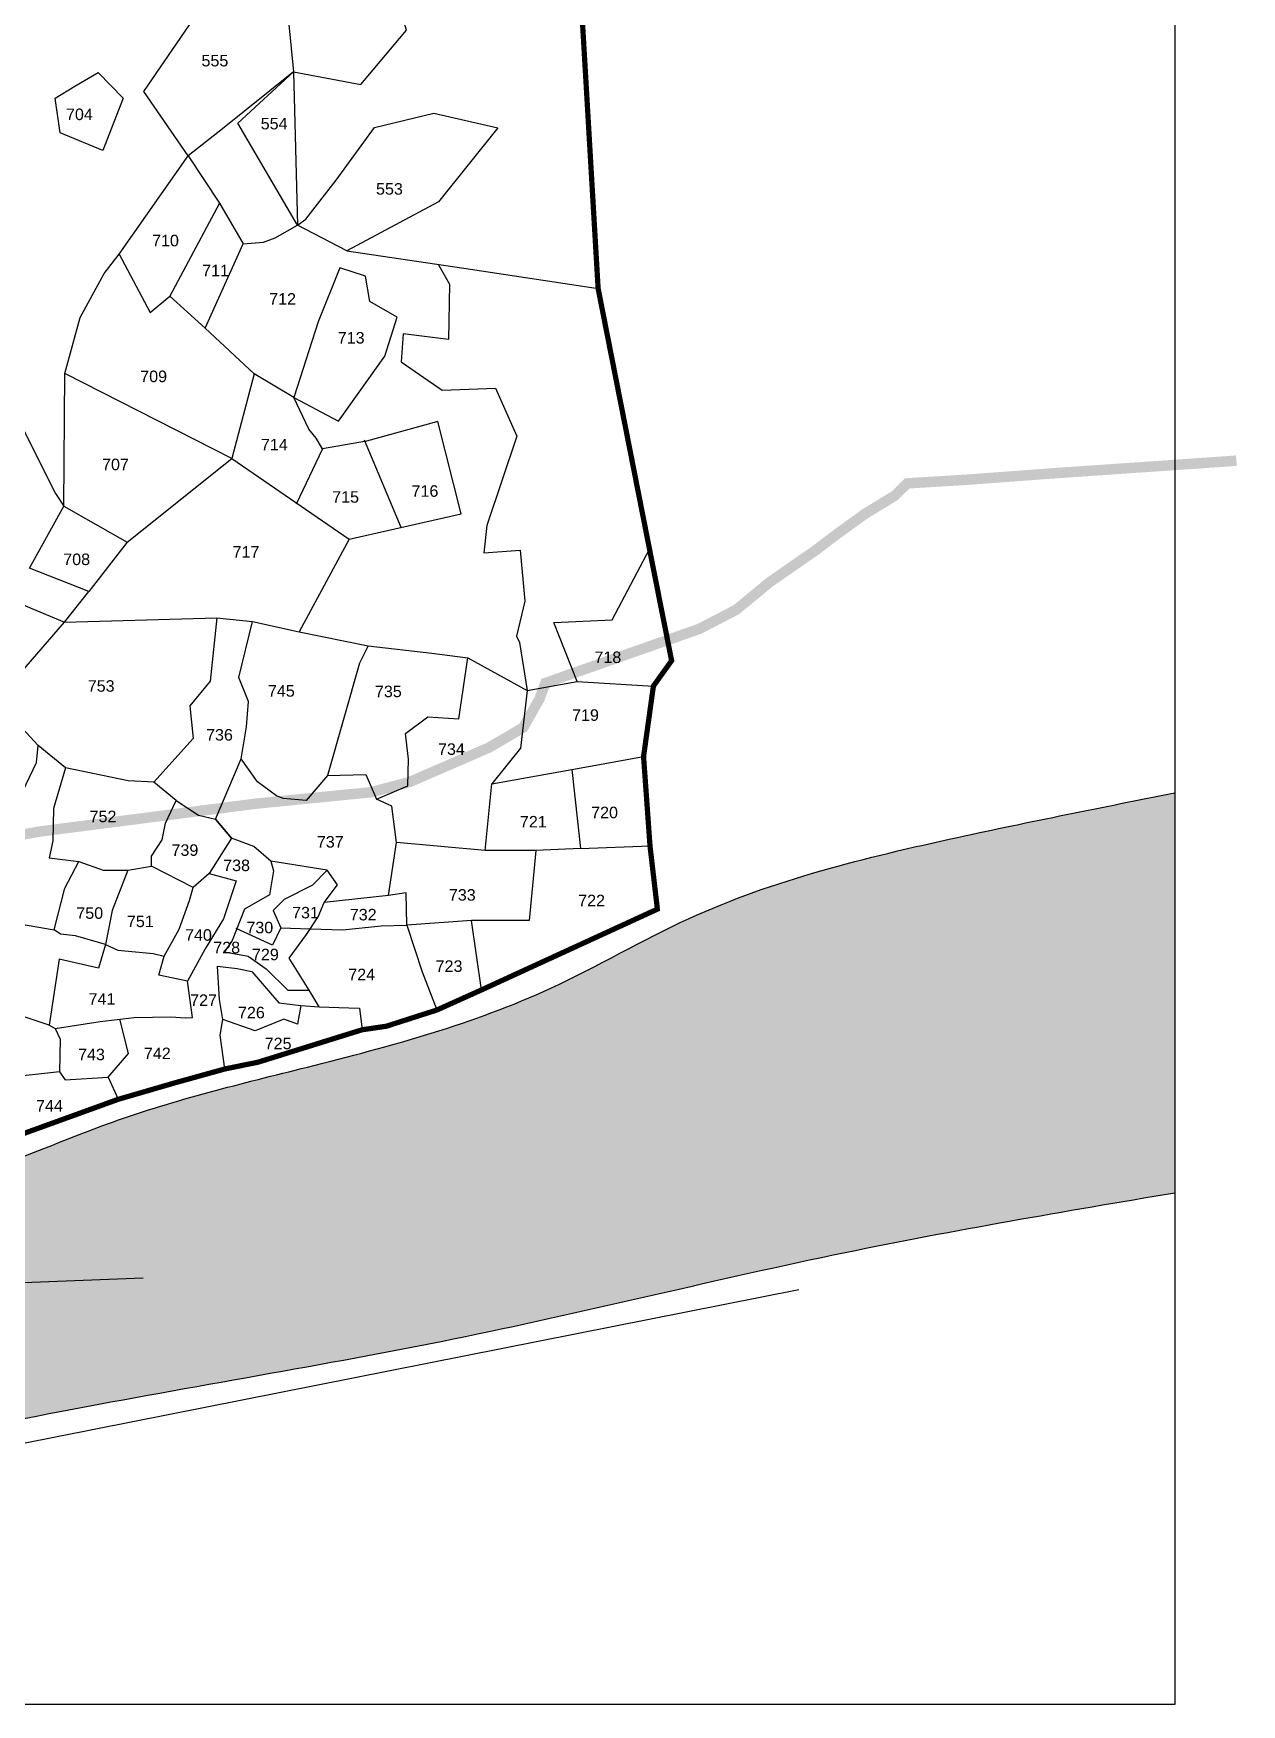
# Model space of a CAD drawing. Header units: millimetres. Extents: x 380985 to 388846, y 1838250 to 1848297.
# Drawn here: x 386539 to 388846, y 1838250 to 1841441 of the extents above; entities that cross this region are included whole.
import ezdxf
from ezdxf.enums import TextEntityAlignment as Align

# ---------------------------------------------------------------- set-up
doc = ezdxf.new("R2010")
doc.units = ezdxf.units.MM
for name, color, linetype in [('BND', 6, 'Continuous'), ('DIMENSION', 1, 'Continuous'), ('Plot', 2, 'Continuous'), ('ROADS', 50, 'Continuous')]:
    doc.layers.add(name, color=color, linetype=linetype)
doc.styles.get("Standard").update_dxf_attribs({"font": 'arial.ttf'})
doc.dimstyles.get("Standard").update_dxf_attribs({"dimtxt": 0.18, "dimasz": 0.18, "dimexe": 0.18, "dimexo": 0.0625, "dimgap": 0.09, "dimtad": 0, "dimtih": 1, "dimtoh": 1, "dimdec": 4, "dimzin": 0, "dimdsep": 46, "dimtxsty": 'Standard', "dimcen": 0.09, "dimadec": 0, "dimazin": 0, "dimtfac": 1, "dimtdec": 4, "dimtofl": 0, "dimtmove": 0, "dimatfit": 3, "dimfxl": 1, "dimtolj": 1, "dimtzin": 0, "dimarcsym": 0})

# ---------------------------------------------------------------- blocks, each defined once
blk = doc.blocks.new('CHITT')
at = {"layer": 'BND', "lineweight": 30, "const_width": 10}
blk.add_lwpolyline([(2541.5, -1683), (2575.4, -2259.5), (2673.6, -2757.7), (2715.8, -2970.3), (2681, -3018.8), (2662.2, -3153.4), (2674.5, -3324), (2688.6, -3444.7), (2353, -3598.8), (2267.7, -3637.2), (2170.8, -3668.3), (2125.1, -3674.9), (1926, -3736.9), (1862.8, -3749.8), (1767.7, -3776.2), (1658.9, -3807.8), (1421.6, -3893.7)], dxfattribs=at)
at = {"layer": 'DIMENSION'}
blk.add_lwpolyline([(-4041.2, -1211.8), (-3028.4, -2934.7), (-1031.3, -4361), (1188.6, -4521.3), (2958.6, -4170.8)], dxfattribs=at)
at = {"layer": 'Plot', "color": 0}
for points in [[(1660.5, -2194.4), (1792.8, -2006.6), (1707.8, -1883.5), (1889.2, -1618), (1979.4, -1703.4), (1993.6, -1846.3), (2122.2, -1870.4), (2209.7, -1766.2), (2172.1, -1643.6), (2047, -1458.7), (2013.9, -1638.4), (1900.4, -1575.7), (1702.3, -1365.1), (1788.3, -1278.2), (1575.1, -1036.8), (1286.6, -1085.9), (1274.1, -1168.9), (1305.8, -1186.8), (1346.2, -1194.8), (1548, -1289.3), (1652.9, -1324.2), (1679.2, -1354.5), (1702.3, -1365.1)], [(1538.3, -1896.1), (1575.8, -1873.3), (1620.7, -1847.3), (1668.3, -1896.1), (1629.6, -1996.4), (1548.4, -1962.7), (1538.3, -1896.1)], [(1824.7, -2335.6), (1897.6, -2174.4), (1936.2, -2171.3), (1958.4, -2162.7), (2001.1, -2138.6), (1887.4, -1944.2), (1993.6, -1846.3), (1857.9, -1954.7), (1792.8, -2006.6), (1852.2, -2096.7), (1897.6, -2174.4)], [(1993.6, -1846.3), (2001.1, -2138.6), (2017.4, -2127.6), (2074.9, -2052.7), (2148.2, -1952.5), (2261.6, -1925), (2383.9, -1952.9), (2270.8, -2094.5), (2095.3, -2188.1), (2001.1, -2138.6)], [(1852.2, -2096.7), (1757.6, -2274.2)], [(1369.7, -2314.6), (1538.9, -2651), (1555.4, -2675.5), (1675.9, -2743.8), (1876.1, -2584), (2099.8, -2738.5), (2313.7, -2689.7), (2269.1, -2513.4), (2133.4, -2551.2), (2049, -2566), (2036.8, -2545.2), (2022.9, -2528), (1994.2, -2467.8), (2079.8, -2513.2), (2168, -2389.1), (2191.8, -2314.6), (2139.7, -2284.5), (2131.2, -2236), (2082, -2220.2), (2041, -2323.1), (1994.2, -2467.8), (1918.5, -2422.7), (1876.1, -2584), (1556.9, -2422.3), (1586.1, -2315.2), (1632, -2231.2), (1660.5, -2194.4), (1720.2, -2305.8), (1757.6, -2274.2), (1824.7, -2335.6), (1918.5, -2422.7)], [(2095.3, -2188.1), (2331.9, -2222.7), (2575.4, -2259.5)], [(2270.9, -2214.4), (2291.8, -2251.2), (2289.7, -2357.1), (2203.3, -2346.3), (2199.2, -2399.7), (2277.4, -2454), (2379.4, -2450.1), (2419.9, -2541.9), (2363, -2712.5), (2357.2, -2764.7), (2426.6, -2759.6), (2435.3, -2857), (2419.7, -2923.5), (2425.3, -2935.8), (2439.8, -3027.5)], [(1555.4, -2675.5), (1556.9, -2422.3)], [(2199.4, -2716.2), (2129.4, -2549.5)], [(2049, -2566), (1998.7, -2671.2)], [(1426.6, -2842.7), (1556.1, -2897.1), (1602.9, -2838.4), (1489.8, -2793.7), (1555.4, -2675.5)], [(1675.9, -2743.8), (1602.9, -2838.4)], [(2099.8, -2738.5), (2004.2, -2915.4)], [(2535.6, -3009.8), (2491, -2897.5), (2602.4, -2892.2), (2673.6, -2757.7)], [(1452.6, -3065.6), (1470.8, -2995.6), (1556.1, -2897.1)], [(1847.2, -2888.6), (1834.4, -3009.2), (1795.9, -3056.7), (1801.8, -3118.7), (1726.8, -3202.3), (1677.8, -3199.5), (1558.1, -3174.8), (1505.9, -3132.3)], [(1556.1, -2897.1), (1847.2, -2888.6), (1915.4, -2895.7), (2004.2, -2915.4), (2136.1, -2942.1), (2258, -2956.1), (2326.6, -2964.9), (2439.8, -3027.5), (2535.6, -3009.8), (2681, -3018.8)], [(1769.7, -3237), (1812.3, -3265.2), (1844.5, -3272.7), (1893.5, -3157.5), (1903.8, -3096.6), (1908, -3048.3), (1889.3, -3002.3), (1915.4, -2895.7)], [(2136.1, -2942.1), (2119.8, -2974.8), (2058.8, -3189.6), (2017.8, -3237.5), (1973.9, -3233.7), (1960.9, -3228.6), (1925, -3201.9), (1893.5, -3157.5)], [(2058.8, -3189.6), (2131.6, -3187.6), (2152.2, -3235), (2212.1, -3209.3), (2213.2, -3158.1), (2207.5, -3109.1), (2250.5, -3077.6), (2309.4, -3081.3), (2326.6, -2964.9)], [(2439.8, -3027.5), (2427, -3137.4), (2372.7, -3205.7), (2525.1, -3178.1), (2662.2, -3153.4)], [(1304.2, -3226.9), (1333.1, -3228.7), (1344.2, -3232), (1405.4, -3238.7), (1463.7, -3247.4), (1503.2, -3164.9), (1505.9, -3132.3), (1476.1, -3099.9), (1452.6, -3065.6), (1410.7, -3059.5)], [(1558.1, -3174.8), (1535.4, -3252.7), (1533.9, -3314.4), (1527.3, -3346.7), (1583.7, -3353.6), (1630.3, -3370.4), (1677.1, -3370.5), (1722.2, -3362.5), (1722.5, -3343.8), (1742.7, -3312.4), (1749.3, -3280.8), (1769.7, -3237), (1726.8, -3202.3)], [(2525.1, -3178.1), (2541.9, -3329.2), (2674.5, -3324)], [(2541.9, -3329.2), (2456.5, -3333), (2359.9, -3333), (2372.7, -3205.7)], [(1463.7, -3247.4), (1426.4, -3372.9), (1414.1, -3411.6), (1403.6, -3461.6), (1536.4, -3484.4)], [(2359.9, -3333), (2190.2, -3317.3), (2181.5, -3247.9), (2152.2, -3235)], [(2175.3, -3418.7), (2052.5, -3432.1), (2077.5, -3398.4), (2058.1, -3370), (1950.2, -3353), (1918.1, -3325.1), (1875.4, -3309), (1844.5, -3272.7)], [(1844.5, -3272.7), (1875.4, -3309)], [(1875.4, -3309), (1832.4, -3376.4), (1802.3, -3403.1), (1722.2, -3362.5)], [(2456.5, -3333), (2443.9, -3466.7), (2333.3, -3466.4), (2210, -3475.3), (2209, -3413.7), (2175.3, -3418.7), (2190.2, -3317.3)], [(1677.1, -3370.5), (1647.4, -3447.3), (1634.7, -3512.1), (1577.2, -3495.8), (1549, -3492.3), (1536.4, -3484.4), (1557, -3404.4), (1583.7, -3353.6)], [(1832.4, -3376.4), (1883.9, -3390.7), (1860.2, -3463.3), (1825.3, -3520.8), (1791.5, -3582.5), (1736.7, -3570.5), (1746.7, -3534.3), (1775.2, -3482.8), (1795.1, -3428.2), (1802.3, -3403.1)], [(1950.2, -3353), (1955.2, -3371.3), (1947.9, -3417.5), (1900.3, -3444.5), (1876.8, -3504.6), (1861.8, -3526.1), (1907, -3534.3), (1941.5, -3558.6), (1983.1, -3599.4), (2023.3, -3599.5), (1985.6, -3538.5), (2018.2, -3493.3), (2041.1, -3459.1), (2052.5, -3432.1)], [(2058.1, -3370), (2030.1, -3398.8), (1975.8, -3426.1), (1955, -3447.5), (1969.6, -3480.4), (1953.3, -3513.4), (1884.2, -3481.6)], [(1969.6, -3480.4), (2025.7, -3482.6), (2087.8, -3484.3), (2161.1, -3476.8), (2210, -3475.3)], [(2210, -3475.3), (2239.2, -3564.2), (2267.7, -3637.2)], [(2353, -3598.8), (2333.3, -3466.4)], [(1634.7, -3512.1), (1621.5, -3557.5), (1546.4, -3540), (1527.2, -3666.3), (1538.5, -3672.8), (1624.7, -3659.5), (1689.3, -3651.7), (1759.5, -3650.4), (1787.4, -3652), (1800.5, -3651.4), (1791.5, -3582.5)], [(1634.7, -3512.1), (1658.4, -3523.2), (1725.9, -3529.7), (1746.7, -3534.3)], [(1862.8, -3749.8), (1853.7, -3685.4), (1858.9, -3655.6), (1852.3, -3617.5), (1848.7, -3553.8), (1885.9, -3558.2), (1913.8, -3563.5), (1965.7, -3623.4), (2007.5, -3628.7), (2042.8, -3631.4), (2099.4, -3633.1), (2119.6, -3633.5), (2125.1, -3674.9)], [(1527.2, -3666.3), (1424.5, -3632.6), (1341, -3603.1)], [(2042.8, -3631.4), (2023.3, -3599.5)], [(2007.5, -3628.7), (2001.6, -3664.5), (1975.3, -3655), (1920.5, -3677.2), (1858.9, -3655.6)], [(1639.6, -3765.4), (1678.4, -3720.1), (1662, -3654.7)], [(1538.5, -3672.8), (1548.4, -3693), (1546.6, -3755.5), (1443.2, -3767), (1271.5, -3798), (1245, -3830.3), (1246.4, -3885.5), (1255.8, -3933.5)], [(1546.6, -3755.5), (1557.4, -3770.4), (1639.6, -3765.4), (1658.9, -3807.8)]]:
    blk.add_lwpolyline(points, dxfattribs=at)
at = {"layer": 'DIMENSION', "color": 0}
for s, p in [('555', (1843.6, -1824.7)), ('704', (1584.8, -1927.2)), ('554', (1956.7, -1944.9)), ('553', (2176.9, -2069.6)), ('710', (1749.2, -2168.2)), ('711', (1844.8, -2225.4)), ('712', (1972.8, -2279.6)), ('713', (2103.8, -2353.8)), ('709', (1726.6, -2427.5)), ('714', (1957.1, -2557.8)), ('707', (1653.7, -2595.6)), ('715', (2093.2, -2657.7)), ('716', (2244.7, -2646.4)), ('708', (1579.6, -2776.8)), ('717', (1903, -2762.6)), ('718', (2594, -2963.8)), ('753', (1626.4, -3018.6)), ('745', (1970.5, -3028)), ('735', (2174.8, -3029)), ('719', (2551.3, -3074.2)), ('736', (1852.3, -3111.9)), ('734', (2295.3, -3139.2)), ('720', (2587.7, -3260.1)), ('752', (1629.9, -3267.7)), ('721', (2451.6, -3277.8)), ('737', (2063.9, -3316.2)), ('739', (1786.3, -3332)), ('738', (1885, -3361.1)), ('733', (2316, -3417.5)), ('750', (1604.5, -3452.2)), ('731', (2016.6, -3451.4)), ('732', (2126.8, -3455.2)), ('722', (2562.9, -3428.2)), ('751', (1701.2, -3468)), ('730', (1929.3, -3479.8)), ('740', (1812.2, -3494)), ('728', (1866.1, -3518)), ('729', (1940, -3531.3)), ('724', (2123.9, -3569.5)), ('723', (2290.7, -3553.5)), ('741', (1628, -3616.2)), ('727', (1821.9, -3618.5)), ('726', (1913.3, -3642.1)), ('725', (1964.3, -3701.2)), ('743', (1607.9, -3722.2)), ('742', (1733.6, -3720.1)), ('744', (1527.6, -3820.2))]:
    blk.add_text(s, height=22, dxfattribs=at).set_placement(p, align=Align.MIDDLE_CENTER)

msp = doc.modelspace()

# ---------------------------------------------------------------- hatches: boundary and pattern name
h = msp.add_hatch()
h.set_pattern_fill('DASH,_O', color=4, scale=20, angle=45)
h.set_pattern_definition([(45, (0, 0), (7e-15, 89.8025612), [63.5, -63.5])])
edge = h.paths.add_edge_path()
edge.add_spline(control_points=[(388718.2, 1839990.7), (388580.2, 1839963.3), (388267.3, 1839901), (387855.9, 1839801.7), (387475.2, 1839575.2), (387094.4, 1839473.5), (386684, 1839375.2), (386279.4, 1839179.1), (385788, 1839251.2), (385390.9, 1839342.9), (385017, 1839397.5), (384652.2, 1839331.6), (384230.5, 1839388.5), (383818.2, 1839598.3), (383335.6, 1839935.9), (382998, 1840537.8), (382398, 1840891), (382107.7, 1841490.9), (381881.2, 1842059.9), (381643.3, 1842668), (381608.6, 1843256.1), (381578.5, 1843897.5), (381439.4, 1844549.9), (381141.9, 1844872.6), (380984.5, 1845004.8)], knot_values=[681.550287, 681.550287, 681.550287, 681.550287, 1104.733733, 1640.486126, 1936.19225, 2424.815522, 2811.604508, 3206.373083, 3741.717331, 4239.921726, 4445.074723, 4866.973381, 5341.050655, 5688.570558, 6248.458721, 7081.488613, 7695.659292, 8262.875186, 9023.485752, 9553.884751, 10205.221495, 10769.52233, 11500.583355, 12112.559309, 12112.559309, 12112.559309, 12112.559309], degree=3, periodic=0)
edge.add_line((380984.5, 1845004.8), (380984.5, 1842124.7))
edge.add_spline(control_points=[(380984.5, 1842124.7), (381142.4, 1841791.7), (381458.8, 1841292.9), (381860.8, 1840714.9), (382152.8, 1840264.9), (382705.8, 1839874.2), (383315.3, 1839408.2), (383832.9, 1839015.9), (384264, 1838837), (384786.2, 1838854.7), (385466.3, 1838780.9), (386121.3, 1838714.7), (386738.2, 1838841.7), (387360.1, 1838940.9), (388053.6, 1839115.2), (388508, 1839191.7), (388718.2, 1839227.2)], knot_values=[593.47484, 593.47484, 593.47484, 593.47484, 1699.853064, 2353.104729, 2713.64595, 3295.736963, 4352.3737, 5035.357019, 5228.200674, 5739.632747, 6566.226218, 7299.515557, 7688.053722, 8448.093622, 9190.633385, 9830.162664, 9830.162664, 9830.162664, 9830.162664], degree=3, periodic=0)
edge.add_line((388718.2, 1839227.2), (388718.2, 1839990.7))
h.paths.add_polyline_path([(385414.9, 1838929.9), (386324, 1838985.6), (386316.4, 1839109.5), (385407.3, 1839053.7)], flags=24)
h.paths.add_polyline_path([(381236.7, 1842193.4), (381742.9, 1841436.3), (381846.1, 1841505.3), (381339.8, 1842262.4)], flags=24)

# ---------------------------------------------------------------- linework, layer by layer
msp.add_lwpolyline([(380984.5, 1848286.5), (388718.2, 1848286.5), (388718.2, 1838250), (380984.5, 1838250)], close=True)
at = {"color": 4}
for points, knots in [([(380984.5, 1845004.8), (381141.9, 1844872.6), (381439.4, 1844549.9), (381578.5, 1843897.5), (381608.6, 1843256.1), (381643.3, 1842668), (381881.2, 1842059.9), (382107.7, 1841490.9), (382398, 1840891), (382998, 1840537.8), (383335.6, 1839935.9), (383818.2, 1839598.3), (384230.5, 1839388.5), (384652.2, 1839331.6), (385017, 1839397.5), (385390.9, 1839342.9), (385788, 1839251.2), (386279.4, 1839179.1), (386684, 1839375.2), (387094.4, 1839473.5), (387475.2, 1839575.2), (387855.9, 1839801.7), (388267.3, 1839901), (388580.2, 1839963.3), (388718.2, 1839990.7)], [681.550287, 681.550287, 681.550287, 681.550287, 1293.526241, 2024.587266, 2588.888101, 3240.224844, 3770.623844, 4531.23441, 5098.450304, 5712.620983, 6545.650875, 7105.539038, 7453.058941, 7927.136215, 8349.034872, 8554.18787, 9052.392265, 9587.736513, 9982.505087, 10369.294074, 10857.917346, 11153.62347, 11689.375862, 12112.559309, 12112.559309, 12112.559309, 12112.559309]), ([(380984.5, 1842124.7), (381142.4, 1841791.7), (381458.8, 1841292.9), (381860.8, 1840714.9), (382152.8, 1840264.9), (382705.8, 1839874.2), (383315.3, 1839408.2), (383832.9, 1839015.9), (384264, 1838837), (384786.2, 1838854.7), (385466.3, 1838780.9), (386121.3, 1838714.7), (386738.2, 1838841.7), (387360.1, 1838940.9), (388053.6, 1839115.2), (388508, 1839191.7), (388718.2, 1839227.2)], [593.47484, 593.47484, 593.47484, 593.47484, 1699.853064, 2353.104729, 2713.64595, 3295.736963, 4352.3737, 5035.357019, 5228.200674, 5739.632747, 6566.226218, 7299.515557, 7688.053722, 8448.093622, 9190.633385, 9830.162664, 9830.162664, 9830.162664, 9830.162664])]:
    msp.add_open_spline(points, degree=3, knots=knots, dxfattribs=at)
at = {"layer": 'ROADS', "color": 40, "const_width": 20}
msp.add_lwpolyline([(386351.2, 1839883.1), (386554, 1839917.3), (386965.5, 1839970.3), (387183.2, 1839991.9), (387256.8, 1840011.3), (387408.8, 1840077.2), (387474, 1840115.3), (387504.9, 1840169.5), (387516.4, 1840200.4), (387516.4, 1840200.4), (387810.7, 1840303.9), (387881.3, 1840340.6), (387944.8, 1840393), (388032.2, 1840453.6), (388076.1, 1840486.9), (388126.6, 1840523.3), (388183.6, 1840558.1), (388207.6, 1840581.6), (388322, 1840588.6), (388496, 1840601.5), (388819.2, 1840623.7), (388836, 1840625.1)], dxfattribs=at)

# ---------------------------------------------------------------- block references
msp.add_blockref('CHITT', (385041.7, 1843213.4))

# ---------------------------------------------------------------- leaders
at = {"color": 4}
msp.add_leader([(386748.3, 1839064.4), (386372, 1839049.3)], dimstyle='Standard', override={"dimasz": 100}, dxfattribs=at)

doc.saveas('drawing.dxf')
